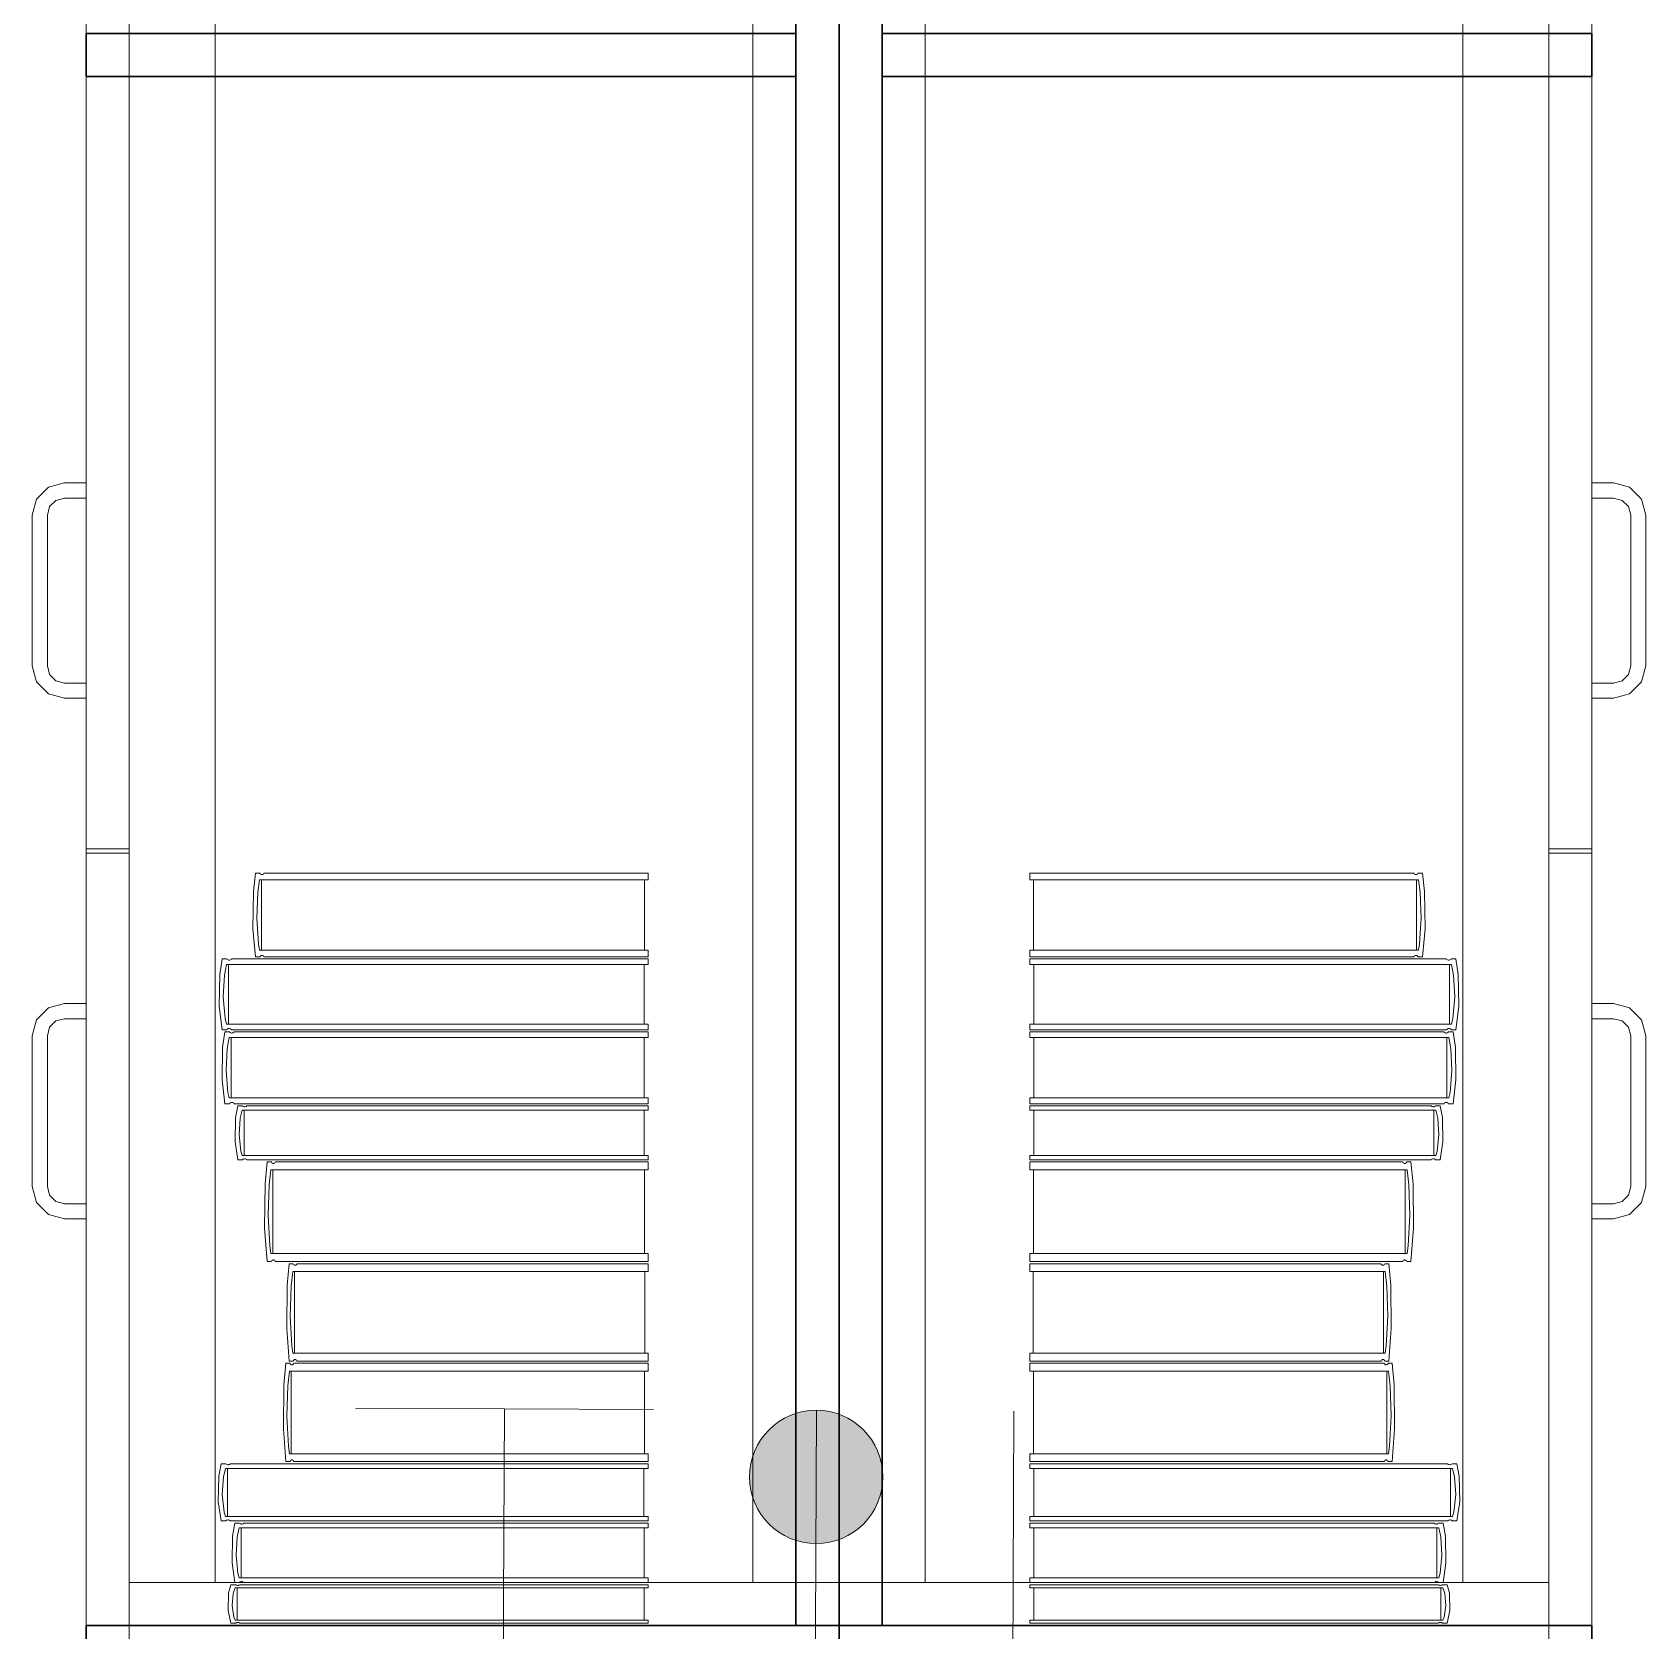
# Model space of a CAD drawing. Header units: inches. Extents: x -19 to 5698, y -728 to 92.
# Drawn here: x 288.695 to 289.445, y 14.325 to 15.068 of the extents above; entities that cross this region are included whole.
import ezdxf

# ---------------------------------------------------------------- set-up
doc = ezdxf.new("R2010")
doc.units = ezdxf.units.IN
doc.header["$MEASUREMENT"] = 0
doc.set_wipeout_variables(frame=1)
for name, pattern in [('HIDDEN', [0.375, 0.25, -0.125]), ('RAYITAS', [0.375, 0.25, -0.125]), ('Wipeout_Contour', [1, 0, -1])]:
    doc.linetypes.add(name, pattern=pattern)
for name, color, linetype, lineweight in [('00 conduct tomacorr', 120, 'HIDDEN', 30), ('T-TECHO-E', 150, 'Continuous', 20), ('TOMACORRIENTE', 22, 'RAYITAS', 9)]:
    doc.layers.add(name, color=color, linetype=linetype, lineweight=lineweight)
doc.layers.add('Interior - Mobiliario', color=7, linetype='Continuous')

# ---------------------------------------------------------------- blocks, each defined once
blk = doc.blocks.new('a')
at = {"layer": 'TOMACORRIENTE', "ltscale": 0.05}
h = blk.add_hatch(color=4, dxfattribs=at)
edge = h.paths.add_edge_path()
edge.add_arc((0, 0.0752), 0.02106, 0, 360)
at = {"layer": 'TOMACORRIENTE', "color": 4}
for p, q in [((-0.14553, 0.09625), (-0.0515, 0.09625)), ((-0.09851, 0.09625), (-0.09851, -0.09657)), ((0, 0.09625), (0, -0.09625)), ((0.06232, -0.09625), (0.06232, 0.09625))]:
    blk.add_line(p, q, dxfattribs=at)
blk.add_circle((0, 0.0752), 0.02106, dxfattribs=at)
blk = doc.blocks.new('CABLE 3FACE')
at = {"layer": 'T-TECHO-E', "rotation": 59.94170052614085}
blk.add_blockref('a', (0, 0), dxfattribs=at)

msp = doc.modelspace()

# ---------------------------------------------------------------- linework, layer by layer
at = {"layer": 'Interior - Mobiliario', "color": 175, "linetype": 'Continuous', "lineweight": 13}
for p, q in [((288.74002, 15.78729), (288.74002, 14.32729)), ((289.05002, 14.32729), (289.05002, 15.78729)), ((289.09002, 14.32729), (289.09002, 15.78729)), ((289.40002, 15.78729), (289.40002, 14.32729)), ((288.70252, 14.85628), (288.71002, 14.85829)), ((288.71002, 14.85829), (288.72002, 14.85829)), ((288.72002, 14.85829), (288.72002, 14.85129)), ((289.43002, 14.85829), (289.42002, 14.85829)), ((289.42002, 14.85829), (289.42002, 14.85129)), ((289.43752, 14.85628), (289.43002, 14.85829)), ((288.69502, 14.84329), (288.69703, 14.85079)), ((288.69703, 14.85079), (288.70252, 14.85628)), ((288.70602, 14.85022), (288.70309, 14.84729)), ((288.71002, 14.85129), (288.70602, 14.85022)), ((288.72002, 14.85129), (288.71002, 14.85129)), ((289.42002, 14.85129), (289.43002, 14.85129)), ((289.43002, 14.85129), (289.43402, 14.85022)), ((289.43402, 14.85022), (289.43695, 14.84729)), ((289.44301, 14.85079), (289.43752, 14.85628)), ((289.44502, 14.84329), (289.44301, 14.85079)), ((288.69502, 14.77329), (288.69502, 14.84329)), ((288.70309, 14.84729), (288.70202, 14.84329)), ((288.70202, 14.84329), (288.70202, 14.77329)), ((289.43695, 14.84729), (289.43802, 14.84329)), ((289.43802, 14.84329), (289.43802, 14.77329)), ((289.44502, 14.77329), (289.44502, 14.84329)), ((288.69703, 14.76579), (288.69502, 14.77329)), ((288.70202, 14.77329), (288.70309, 14.76929)), ((288.70309, 14.76929), (288.70602, 14.76637)), ((289.43695, 14.76929), (289.43402, 14.76637)), ((289.43802, 14.77329), (289.43695, 14.76929)), ((289.44301, 14.76579), (289.44502, 14.77329)), ((288.70252, 14.7603), (288.69703, 14.76579)), ((288.71002, 14.75829), (288.70252, 14.7603)), ((288.70602, 14.76637), (288.71002, 14.76529)), ((288.71002, 14.76529), (288.72002, 14.76529)), ((288.72002, 14.76529), (288.72002, 14.75829)), ((289.43002, 14.76529), (289.42002, 14.76529)), ((289.42002, 14.76529), (289.42002, 14.75829)), ((289.43402, 14.76637), (289.43002, 14.76529)), ((289.43002, 14.75829), (289.43752, 14.7603)), ((289.43752, 14.7603), (289.44301, 14.76579)), ((288.72002, 14.75829), (288.71002, 14.75829)), ((289.42002, 14.75829), (289.43002, 14.75829)), ((288.72002, 14.68829), (288.74002, 14.68829)), ((288.72002, 14.68629), (288.74002, 14.68629)), ((289.42002, 14.68829), (289.40002, 14.68829)), ((289.42002, 14.68629), (289.40002, 14.68629)), ((288.79883, 14.67692), (288.79783, 14.66839)), ((288.80081, 14.67692), (288.79883, 14.67692)), ((288.79982, 14.66799), (288.80065, 14.67381)), ((288.80065, 14.67381), (288.98136, 14.67381)), ((288.80091, 14.67677), (288.80081, 14.67692)), ((288.80115, 14.67653), (288.80091, 14.67677)), ((288.8014, 14.67637), (288.80115, 14.67653)), ((288.80166, 14.67628), (288.8014, 14.67637)), ((288.80157, 14.67381), (288.80157, 14.64116)), ((288.80193, 14.67627), (288.80166, 14.67628)), ((288.8022, 14.67634), (288.80193, 14.67627)), ((288.80245, 14.67649), (288.8022, 14.67634)), ((288.80269, 14.67671), (288.80245, 14.67649)), ((288.80283, 14.67692), (288.80269, 14.67671)), ((288.98136, 14.67692), (288.80283, 14.67692)), ((288.97953, 14.64116), (288.97953, 14.67381)), ((288.98136, 14.67381), (288.98136, 14.67692)), ((289.15867, 14.67381), (289.15867, 14.67692)), ((289.15867, 14.67692), (289.3372, 14.67692)), ((289.33938, 14.67381), (289.15867, 14.67381)), ((289.1605, 14.64116), (289.1605, 14.67381)), ((289.3372, 14.67692), (289.33735, 14.67671)), ((289.33735, 14.67671), (289.33758, 14.67649)), ((289.33758, 14.67649), (289.33784, 14.67634)), ((289.33784, 14.67634), (289.3381, 14.67627)), ((289.3381, 14.67627), (289.33837, 14.67628)), ((289.33837, 14.67628), (289.33864, 14.67637)), ((289.33847, 14.67381), (289.33847, 14.64116)), ((289.33864, 14.67637), (289.33889, 14.67653)), ((289.33889, 14.67653), (289.33912, 14.67677)), ((289.33912, 14.67677), (289.33922, 14.67692)), ((289.33922, 14.67692), (289.3412, 14.67692)), ((289.34022, 14.66799), (289.33938, 14.67381)), ((289.3412, 14.67692), (289.3422, 14.66839)), ((288.79783, 14.66839), (288.7976, 14.65101)), ((288.79935, 14.65602), (288.79982, 14.66799)), ((289.34068, 14.65602), (289.34022, 14.66799)), ((289.3422, 14.66839), (289.34243, 14.65101)), ((288.80011, 14.6441), (288.79935, 14.65602)), ((289.33992, 14.6441), (289.34068, 14.65602)), ((288.7976, 14.65101), (288.79883, 14.63805)), ((289.34243, 14.65101), (289.3412, 14.63805)), ((288.80065, 14.64116), (288.80011, 14.6441)), ((288.98136, 14.64116), (288.80065, 14.64116)), ((288.98136, 14.63805), (288.98136, 14.64116)), ((289.15867, 14.63805), (289.15867, 14.64116)), ((289.15867, 14.64116), (289.33938, 14.64116)), ((289.33938, 14.64116), (289.33992, 14.6441)), ((288.78325, 14.63705), (288.78217, 14.62984)), ((288.7854, 14.63705), (288.78325, 14.63705)), ((288.78432, 14.62949), (288.78523, 14.63442)), ((288.78523, 14.63442), (288.98136, 14.63442)), ((288.78551, 14.63692), (288.7854, 14.63705)), ((288.78576, 14.63672), (288.78551, 14.63692)), ((288.78604, 14.63658), (288.78576, 14.63672)), ((288.78632, 14.63651), (288.78604, 14.63658)), ((288.78622, 14.63442), (288.78622, 14.60681)), ((288.78661, 14.6365), (288.78632, 14.63651)), ((288.7869, 14.63656), (288.78661, 14.6365)), ((288.78718, 14.63668), (288.7869, 14.63656)), ((288.78743, 14.63687), (288.78718, 14.63668)), ((288.7876, 14.63705), (288.78743, 14.63687)), ((288.98136, 14.63705), (288.7876, 14.63705)), ((288.79883, 14.63805), (288.80081, 14.63805)), ((288.80081, 14.63805), (288.80096, 14.63826)), ((288.80096, 14.63826), (288.8012, 14.63848)), ((288.8012, 14.63848), (288.80145, 14.63863)), ((288.80145, 14.63863), (288.80172, 14.6387)), ((288.80172, 14.6387), (288.80199, 14.63869)), ((288.80199, 14.63869), (288.80225, 14.6386)), ((288.80225, 14.6386), (288.8025, 14.63843)), ((288.8025, 14.63843), (288.80273, 14.6382)), ((288.80273, 14.6382), (288.80283, 14.63805)), ((288.80283, 14.63805), (288.98136, 14.63805)), ((288.97938, 14.60681), (288.97938, 14.63442)), ((288.98136, 14.63442), (288.98136, 14.63705)), ((289.3372, 14.63805), (289.15867, 14.63805)), ((289.15867, 14.63442), (289.15867, 14.63705)), ((289.15867, 14.63705), (289.35244, 14.63705)), ((289.3548, 14.63442), (289.15867, 14.63442)), ((289.16066, 14.60681), (289.16066, 14.63442)), ((289.3373, 14.6382), (289.3372, 14.63805)), ((289.33753, 14.63843), (289.3373, 14.6382)), ((289.33778, 14.6386), (289.33753, 14.63843)), ((289.33805, 14.63869), (289.33778, 14.6386)), ((289.33831, 14.6387), (289.33805, 14.63869)), ((289.33858, 14.63863), (289.33831, 14.6387)), ((289.33883, 14.63848), (289.33858, 14.63863)), ((289.33907, 14.63826), (289.33883, 14.63848)), ((289.33922, 14.63805), (289.33907, 14.63826)), ((289.3412, 14.63805), (289.33922, 14.63805)), ((289.35244, 14.63705), (289.3526, 14.63687)), ((289.3526, 14.63687), (289.35286, 14.63668)), ((289.35286, 14.63668), (289.35313, 14.63656)), ((289.35313, 14.63656), (289.35342, 14.6365)), ((289.35342, 14.6365), (289.35371, 14.63651)), ((289.35371, 14.63651), (289.354, 14.63658)), ((289.35381, 14.63442), (289.35381, 14.60681)), ((289.354, 14.63658), (289.35427, 14.63672)), ((289.35427, 14.63672), (289.35452, 14.63692)), ((289.35452, 14.63692), (289.35463, 14.63705)), ((289.35463, 14.63705), (289.35679, 14.63705)), ((289.35571, 14.62949), (289.3548, 14.63442)), ((289.35679, 14.63705), (289.35787, 14.62984)), ((288.78217, 14.62984), (288.78192, 14.61514)), ((288.78382, 14.61938), (288.78432, 14.62949)), ((289.35622, 14.61938), (289.35571, 14.62949)), ((289.35787, 14.62984), (289.35812, 14.61514)), ((288.78464, 14.6093), (288.78382, 14.61938)), ((289.35539, 14.6093), (289.35622, 14.61938)), ((288.70252, 14.61428), (288.69703, 14.60879)), ((288.71002, 14.61629), (288.70252, 14.61428)), ((288.72002, 14.61629), (288.71002, 14.61629)), ((288.72002, 14.60929), (288.72002, 14.61629)), ((288.78192, 14.61514), (288.78325, 14.60418)), ((289.35812, 14.61514), (289.35679, 14.60418)), ((289.42002, 14.61629), (289.43002, 14.61629)), ((289.42002, 14.60929), (289.42002, 14.61629)), ((289.43002, 14.61629), (289.43752, 14.61428)), ((289.43752, 14.61428), (289.44301, 14.60879)), ((288.69703, 14.60879), (288.69502, 14.60129)), ((288.70202, 14.60129), (288.70309, 14.60529)), ((288.70309, 14.60529), (288.70602, 14.60822)), ((288.70602, 14.60822), (288.71002, 14.60929)), ((288.71002, 14.60929), (288.72002, 14.60929)), ((288.78325, 14.60418), (288.7854, 14.60418)), ((288.78456, 14.60318), (288.78348, 14.59585)), ((288.7867, 14.60318), (288.78456, 14.60318)), ((288.78523, 14.60681), (288.78464, 14.6093)), ((288.98136, 14.60681), (288.78523, 14.60681)), ((288.7854, 14.60418), (288.78557, 14.60435)), ((288.78557, 14.60435), (288.78582, 14.60454)), ((288.78582, 14.60454), (288.7861, 14.60467)), ((288.7861, 14.60467), (288.78639, 14.60473)), ((288.78639, 14.60473), (288.78668, 14.60472)), ((288.78668, 14.60472), (288.78696, 14.60464)), ((288.78681, 14.60305), (288.7867, 14.60318)), ((288.78706, 14.60284), (288.78681, 14.60305)), ((288.78696, 14.60464), (288.78724, 14.6045)), ((288.78733, 14.6027), (288.78706, 14.60284)), ((288.78724, 14.6045), (288.78749, 14.60431)), ((288.78761, 14.60263), (288.78733, 14.6027)), ((288.78749, 14.60431), (288.7876, 14.60418)), ((288.7876, 14.60418), (288.98136, 14.60418)), ((288.7879, 14.60262), (288.78761, 14.60263)), ((288.78819, 14.60268), (288.7879, 14.60262)), ((288.78846, 14.60281), (288.78819, 14.60268)), ((288.78872, 14.603), (288.78846, 14.60281)), ((288.78888, 14.60318), (288.78872, 14.603)), ((288.98136, 14.60318), (288.78888, 14.60318)), ((288.98136, 14.60418), (288.98136, 14.60681)), ((288.98136, 14.60051), (288.98136, 14.60318)), ((289.15867, 14.60418), (289.15867, 14.60681)), ((289.15867, 14.60681), (289.3548, 14.60681)), ((289.35244, 14.60418), (289.15867, 14.60418)), ((289.15867, 14.60051), (289.15867, 14.60318)), ((289.15867, 14.60318), (289.35116, 14.60318)), ((289.35116, 14.60318), (289.35132, 14.603)), ((289.35132, 14.603), (289.35157, 14.60281)), ((289.35157, 14.60281), (289.35185, 14.60268)), ((289.35185, 14.60268), (289.35213, 14.60262)), ((289.35213, 14.60262), (289.35242, 14.60263)), ((289.35242, 14.60263), (289.35271, 14.6027)), ((289.35255, 14.60431), (289.35244, 14.60418)), ((289.3528, 14.6045), (289.35255, 14.60431)), ((289.35271, 14.6027), (289.35298, 14.60284)), ((289.35307, 14.60464), (289.3528, 14.6045)), ((289.35298, 14.60284), (289.35323, 14.60305)), ((289.35336, 14.60472), (289.35307, 14.60464)), ((289.35323, 14.60305), (289.35334, 14.60318)), ((289.35334, 14.60318), (289.35548, 14.60318)), ((289.35365, 14.60473), (289.35336, 14.60472)), ((289.35394, 14.60467), (289.35365, 14.60473)), ((289.35421, 14.60454), (289.35394, 14.60467)), ((289.35447, 14.60435), (289.35421, 14.60454)), ((289.35463, 14.60418), (289.35447, 14.60435)), ((289.35679, 14.60418), (289.35463, 14.60418)), ((289.3548, 14.60681), (289.35539, 14.6093)), ((289.35548, 14.60318), (289.35655, 14.59585)), ((289.43002, 14.60929), (289.42002, 14.60929)), ((289.43402, 14.60822), (289.43002, 14.60929)), ((289.43695, 14.60529), (289.43402, 14.60822)), ((289.43802, 14.60129), (289.43695, 14.60529)), ((289.44301, 14.60879), (289.44502, 14.60129)), ((288.69502, 14.60129), (288.69502, 14.53129)), ((288.70202, 14.53129), (288.70202, 14.60129)), ((288.78348, 14.59585), (288.78324, 14.58092)), ((288.78512, 14.58523), (288.78562, 14.5955)), ((288.78562, 14.5955), (288.78653, 14.60051)), ((288.78653, 14.60051), (288.98136, 14.60051)), ((288.78751, 14.60051), (288.78751, 14.57245)), ((288.97939, 14.57245), (288.97939, 14.60051)), ((289.35351, 14.60051), (289.15867, 14.60051)), ((289.16064, 14.57245), (289.16064, 14.60051)), ((289.35252, 14.60051), (289.35252, 14.57245)), ((289.35441, 14.5955), (289.35351, 14.60051)), ((289.35491, 14.58523), (289.35441, 14.5955)), ((289.35655, 14.59585), (289.3568, 14.58092)), ((289.43802, 14.53129), (289.43802, 14.60129)), ((289.44502, 14.60129), (289.44502, 14.53129)), ((288.78324, 14.58092), (288.78456, 14.56978)), ((288.78594, 14.57499), (288.78512, 14.58523)), ((289.35409, 14.57499), (289.35491, 14.58523)), ((289.3568, 14.58092), (289.35548, 14.56978)), ((288.78653, 14.57245), (288.78594, 14.57499)), ((289.35351, 14.57245), (289.35409, 14.57499)), ((288.78456, 14.56978), (288.7867, 14.56978)), ((288.98136, 14.57245), (288.78653, 14.57245)), ((288.7867, 14.56978), (288.78686, 14.56996)), ((288.78686, 14.56996), (288.78711, 14.57015)), ((288.78711, 14.57015), (288.78739, 14.57028)), ((288.78739, 14.57028), (288.78767, 14.57034)), ((288.78767, 14.57034), (288.78797, 14.57033)), ((288.78797, 14.57033), (288.78825, 14.57026)), ((288.78825, 14.57026), (288.78852, 14.57011)), ((288.78852, 14.57011), (288.78877, 14.56991)), ((288.78877, 14.56991), (288.78888, 14.56978)), ((288.78888, 14.56978), (288.98136, 14.56978)), ((288.7906, 14.56878), (288.78956, 14.56329)), ((288.79268, 14.56878), (288.7906, 14.56878)), ((288.79163, 14.56302), (288.79251, 14.56678)), ((288.79251, 14.56678), (288.98136, 14.56678)), ((288.79278, 14.56868), (288.79268, 14.56878)), ((288.79302, 14.56853), (288.79278, 14.56868)), ((288.79328, 14.56843), (288.79302, 14.56853)), ((288.79356, 14.56837), (288.79328, 14.56843)), ((288.79346, 14.56678), (288.79346, 14.54573)), ((288.79384, 14.56836), (288.79356, 14.56837)), ((288.79412, 14.56841), (288.79384, 14.56836)), ((288.79439, 14.5685), (288.79412, 14.56841)), ((288.79463, 14.56865), (288.79439, 14.5685)), ((288.79479, 14.56878), (288.79463, 14.56865)), ((288.98136, 14.56878), (288.79479, 14.56878)), ((288.97945, 14.54573), (288.97945, 14.56678)), ((288.98136, 14.56978), (288.98136, 14.57245)), ((288.98136, 14.56678), (288.98136, 14.56878)), ((289.15867, 14.56978), (289.15867, 14.57245)), ((289.15867, 14.57245), (289.35351, 14.57245)), ((289.35116, 14.56978), (289.15867, 14.56978)), ((289.15867, 14.56678), (289.15867, 14.56878)), ((289.15867, 14.56878), (289.34525, 14.56878)), ((289.34752, 14.56678), (289.15867, 14.56678)), ((289.16058, 14.54573), (289.16058, 14.56678)), ((289.34525, 14.56878), (289.3454, 14.56865)), ((289.3454, 14.56865), (289.34565, 14.5685)), ((289.34565, 14.5685), (289.34591, 14.56841)), ((289.34591, 14.56841), (289.34619, 14.56836)), ((289.34619, 14.56836), (289.34647, 14.56837)), ((289.34647, 14.56837), (289.34675, 14.56843)), ((289.34657, 14.56678), (289.34657, 14.54573)), ((289.34675, 14.56843), (289.34701, 14.56853)), ((289.34701, 14.56853), (289.34725, 14.56868)), ((289.34725, 14.56868), (289.34736, 14.56878)), ((289.34736, 14.56878), (289.34943, 14.56878)), ((289.3484, 14.56302), (289.34752, 14.56678)), ((289.34943, 14.56878), (289.35048, 14.56329)), ((289.35127, 14.56991), (289.35116, 14.56978)), ((289.35151, 14.57011), (289.35127, 14.56991)), ((289.35178, 14.57026), (289.35151, 14.57011)), ((289.35207, 14.57033), (289.35178, 14.57026)), ((289.35236, 14.57034), (289.35207, 14.57033)), ((289.35265, 14.57028), (289.35236, 14.57034)), ((289.35292, 14.57015), (289.35265, 14.57028)), ((289.35317, 14.56996), (289.35292, 14.57015)), ((289.35334, 14.56978), (289.35317, 14.56996)), ((289.35548, 14.56978), (289.35334, 14.56978)), ((288.78956, 14.56329), (288.78932, 14.55208)), ((288.79115, 14.55531), (288.79163, 14.56302)), ((289.34889, 14.55531), (289.3484, 14.56302)), ((289.35048, 14.56329), (289.35071, 14.55208)), ((288.78932, 14.55208), (288.7906, 14.54372)), ((288.79194, 14.54763), (288.79115, 14.55531)), ((289.34809, 14.54763), (289.34889, 14.55531)), ((289.35071, 14.55208), (289.34943, 14.54372)), ((288.7906, 14.54372), (288.79268, 14.54372)), ((288.79251, 14.54573), (288.79194, 14.54763)), ((288.98136, 14.54573), (288.79251, 14.54573)), ((288.79268, 14.54372), (288.79283, 14.54386)), ((288.79283, 14.54386), (288.79308, 14.544)), ((288.79308, 14.544), (288.79334, 14.5441)), ((288.79334, 14.5441), (288.79362, 14.54414)), ((288.79362, 14.54414), (288.7939, 14.54414)), ((288.7939, 14.54414), (288.79418, 14.54408)), ((288.79418, 14.54408), (288.79444, 14.54397)), ((288.79444, 14.54397), (288.79468, 14.54382)), ((288.79468, 14.54382), (288.79479, 14.54372)), ((288.79479, 14.54372), (288.98136, 14.54372)), ((288.80417, 14.54272), (288.8032, 14.53257)), ((288.80609, 14.54272), (288.80417, 14.54272)), ((288.80619, 14.54254), (288.80609, 14.54272)), ((288.80641, 14.54226), (288.80619, 14.54254)), ((288.80805, 14.54272), (288.80791, 14.54247)), ((288.98136, 14.54272), (288.80805, 14.54272)), ((288.98136, 14.54372), (288.98136, 14.54573)), ((288.98136, 14.53902), (288.98136, 14.54272)), ((289.15867, 14.54372), (289.15867, 14.54573)), ((289.15867, 14.54573), (289.34752, 14.54573)), ((289.34525, 14.54372), (289.15867, 14.54372)), ((289.15867, 14.53902), (289.15867, 14.54272)), ((289.15867, 14.54272), (289.33198, 14.54272)), ((289.33198, 14.54272), (289.33212, 14.54247)), ((289.33362, 14.54226), (289.33384, 14.54254)), ((289.33384, 14.54254), (289.33394, 14.54272)), ((289.33394, 14.54272), (289.33587, 14.54272)), ((289.33587, 14.54272), (289.33684, 14.53257)), ((289.34535, 14.54382), (289.34525, 14.54372)), ((289.34559, 14.54397), (289.34535, 14.54382)), ((289.34585, 14.54408), (289.34559, 14.54397)), ((289.34613, 14.54414), (289.34585, 14.54408)), ((289.34641, 14.54414), (289.34613, 14.54414)), ((289.34669, 14.5441), (289.34641, 14.54414)), ((289.34696, 14.544), (289.34669, 14.5441)), ((289.3472, 14.54386), (289.34696, 14.544)), ((289.34736, 14.54372), (289.3472, 14.54386)), ((289.34943, 14.54372), (289.34736, 14.54372)), ((289.34752, 14.54573), (289.34809, 14.54763)), ((288.80512, 14.53208), (288.80594, 14.53902)), ((288.80594, 14.53902), (288.98136, 14.53902)), ((288.80666, 14.54207), (288.80641, 14.54226)), ((288.80691, 14.54196), (288.80666, 14.54207)), ((288.80682, 14.53902), (288.80682, 14.50012)), ((288.80718, 14.54195), (288.80691, 14.54196)), ((288.80743, 14.54203), (288.80718, 14.54195)), ((288.80768, 14.54221), (288.80743, 14.54203)), ((288.80791, 14.54247), (288.80768, 14.54221)), ((288.97959, 14.50012), (288.97959, 14.53902)), ((289.3341, 14.53902), (289.15867, 14.53902)), ((289.16045, 14.50012), (289.16045, 14.53902)), ((289.33212, 14.54247), (289.33235, 14.54221)), ((289.33235, 14.54221), (289.3326, 14.54203)), ((289.3326, 14.54203), (289.33286, 14.54195)), ((289.33286, 14.54195), (289.33312, 14.54196)), ((289.33312, 14.54196), (289.33338, 14.54207)), ((289.33321, 14.53902), (289.33321, 14.50012)), ((289.33338, 14.54207), (289.33362, 14.54226)), ((289.33491, 14.53208), (289.3341, 14.53902)), ((288.69502, 14.53129), (288.69703, 14.52379)), ((288.70309, 14.52729), (288.70202, 14.53129)), ((288.8032, 14.53257), (288.80298, 14.51186)), ((288.80467, 14.51783), (288.80512, 14.53208)), ((289.33536, 14.51783), (289.33491, 14.53208)), ((289.33684, 14.53257), (289.33706, 14.51186)), ((289.43695, 14.52729), (289.43802, 14.53129)), ((289.44502, 14.53129), (289.44301, 14.52379)), ((288.69703, 14.52379), (288.70252, 14.5183)), ((288.70602, 14.52437), (288.70309, 14.52729)), ((288.71002, 14.52329), (288.70602, 14.52437)), ((288.72002, 14.52329), (288.71002, 14.52329)), ((288.72002, 14.51629), (288.72002, 14.52329)), ((289.42002, 14.52329), (289.43002, 14.52329)), ((289.42002, 14.51629), (289.42002, 14.52329)), ((289.43002, 14.52329), (289.43402, 14.52437)), ((289.43402, 14.52437), (289.43695, 14.52729)), ((289.44301, 14.52379), (289.43752, 14.5183)), ((288.70252, 14.5183), (288.71002, 14.51629)), ((288.71002, 14.51629), (288.72002, 14.51629)), ((288.80541, 14.50363), (288.80467, 14.51783)), ((289.33462, 14.50363), (289.33536, 14.51783)), ((289.43002, 14.51629), (289.42002, 14.51629)), ((289.43752, 14.5183), (289.43002, 14.51629)), ((288.80298, 14.51186), (288.80417, 14.49641)), ((289.33706, 14.51186), (289.33587, 14.49641)), ((288.80594, 14.50012), (288.80541, 14.50363)), ((288.98136, 14.50012), (288.80594, 14.50012)), ((288.98136, 14.49641), (288.98136, 14.50012)), ((289.15867, 14.49641), (289.15867, 14.50012)), ((289.15867, 14.50012), (289.3341, 14.50012)), ((289.3341, 14.50012), (289.33462, 14.50363)), ((288.80417, 14.49641), (288.80609, 14.49641)), ((288.80609, 14.49641), (288.80624, 14.49666)), ((288.80624, 14.49666), (288.80647, 14.49693)), ((288.80647, 14.49693), (288.80671, 14.4971)), ((288.80671, 14.4971), (288.80697, 14.49719)), ((288.80697, 14.49719), (288.80723, 14.49718)), ((288.80723, 14.49718), (288.80749, 14.49707)), ((288.80749, 14.49707), (288.80773, 14.49688)), ((288.80773, 14.49688), (288.80796, 14.49659)), ((288.80796, 14.49659), (288.80805, 14.49641)), ((288.80805, 14.49641), (288.98136, 14.49641)), ((288.81444, 14.49541), (288.81353, 14.48548)), ((288.81625, 14.49541), (288.81444, 14.49541)), ((288.81534, 14.48501), (288.81611, 14.49179)), ((288.81611, 14.49179), (288.98136, 14.49179)), ((288.81635, 14.49524), (288.81625, 14.49541)), ((288.81656, 14.49496), (288.81635, 14.49524)), ((288.81679, 14.49477), (288.81656, 14.49496)), ((288.81703, 14.49467), (288.81679, 14.49477)), ((288.81694, 14.49179), (288.81694, 14.45375)), ((288.81727, 14.49466), (288.81703, 14.49467)), ((288.81752, 14.49474), (288.81727, 14.49466)), ((288.81775, 14.49491), (288.81752, 14.49474)), ((288.81796, 14.49517), (288.81775, 14.49491)), ((288.8181, 14.49541), (288.81796, 14.49517)), ((288.98136, 14.49541), (288.8181, 14.49541)), ((288.97969, 14.45375), (288.97969, 14.49179)), ((288.98136, 14.49179), (288.98136, 14.49541)), ((289.33198, 14.49641), (289.15867, 14.49641)), ((289.15867, 14.49179), (289.15867, 14.49541)), ((289.15867, 14.49541), (289.32193, 14.49541)), ((289.32393, 14.49179), (289.15867, 14.49179)), ((289.16034, 14.45375), (289.16034, 14.49179)), ((289.32193, 14.49541), (289.32207, 14.49517)), ((289.32207, 14.49517), (289.32228, 14.49491)), ((289.32228, 14.49491), (289.32252, 14.49474)), ((289.32252, 14.49474), (289.32276, 14.49466)), ((289.32276, 14.49466), (289.32301, 14.49467)), ((289.32301, 14.49467), (289.32325, 14.49477)), ((289.32309, 14.49179), (289.32309, 14.45375)), ((289.32325, 14.49477), (289.32348, 14.49496)), ((289.32348, 14.49496), (289.32369, 14.49524)), ((289.32369, 14.49524), (289.32378, 14.49541)), ((289.32378, 14.49541), (289.3256, 14.49541)), ((289.32469, 14.48501), (289.32393, 14.49179)), ((289.3256, 14.49541), (289.32651, 14.48548)), ((289.33208, 14.49659), (289.33198, 14.49641)), ((289.3323, 14.49688), (289.33208, 14.49659)), ((289.33254, 14.49707), (289.3323, 14.49688)), ((289.3328, 14.49718), (289.33254, 14.49707)), ((289.33306, 14.49719), (289.3328, 14.49718)), ((289.33332, 14.4971), (289.33306, 14.49719)), ((289.33357, 14.49693), (289.33332, 14.4971)), ((289.3338, 14.49666), (289.33357, 14.49693)), ((289.33394, 14.49641), (289.3338, 14.49666)), ((289.33587, 14.49641), (289.33394, 14.49641)), ((288.81353, 14.48548), (288.81332, 14.46523)), ((288.81492, 14.47107), (288.81534, 14.48501)), ((289.32512, 14.47107), (289.32469, 14.48501)), ((289.32651, 14.48548), (289.32672, 14.46523)), ((288.81561, 14.45719), (288.81492, 14.47107)), ((289.32442, 14.45719), (289.32512, 14.47107)), ((288.81332, 14.46523), (288.81444, 14.45013)), ((289.32672, 14.46523), (289.3256, 14.45013)), ((288.81611, 14.45375), (288.81561, 14.45719)), ((288.98136, 14.45375), (288.81611, 14.45375)), ((288.98136, 14.45013), (288.98136, 14.45375)), ((289.15867, 14.45013), (289.15867, 14.45375)), ((289.15867, 14.45375), (289.32393, 14.45375)), ((289.32393, 14.45375), (289.32442, 14.45719)), ((288.81287, 14.44913), (288.81195, 14.4391)), ((288.8147, 14.44913), (288.81287, 14.44913)), ((288.81378, 14.43862), (288.81455, 14.44547)), ((288.81444, 14.45013), (288.81625, 14.45013)), ((288.81455, 14.44547), (288.98136, 14.44547)), ((288.81479, 14.44895), (288.8147, 14.44913)), ((288.81501, 14.44867), (288.81479, 14.44895)), ((288.81524, 14.44848), (288.81501, 14.44867)), ((288.81548, 14.44838), (288.81524, 14.44848)), ((288.8154, 14.44547), (288.8154, 14.40706)), ((288.81573, 14.44837), (288.81548, 14.44838)), ((288.81598, 14.44845), (288.81573, 14.44837)), ((288.81621, 14.44862), (288.81598, 14.44845)), ((288.81643, 14.44889), (288.81621, 14.44862)), ((288.81625, 14.45013), (288.81639, 14.45037)), ((288.81639, 14.45037), (288.81661, 14.45063)), ((288.81657, 14.44913), (288.81643, 14.44889)), ((288.98136, 14.44913), (288.81657, 14.44913)), ((288.81661, 14.45063), (288.81684, 14.4508)), ((288.81684, 14.4508), (288.81708, 14.45089)), ((288.81708, 14.45089), (288.81733, 14.45088)), ((288.81733, 14.45088), (288.81757, 14.45077)), ((288.81757, 14.45077), (288.8178, 14.45058)), ((288.8178, 14.45058), (288.81801, 14.45031)), ((288.81801, 14.45031), (288.8181, 14.45013)), ((288.8181, 14.45013), (288.98136, 14.45013)), ((288.97968, 14.40706), (288.97968, 14.44547)), ((288.98136, 14.44547), (288.98136, 14.44913)), ((289.32193, 14.45013), (289.15867, 14.45013)), ((289.15867, 14.44547), (289.15867, 14.44913)), ((289.15867, 14.44913), (289.32347, 14.44913)), ((289.32548, 14.44547), (289.15867, 14.44547)), ((289.16036, 14.40706), (289.16036, 14.44547)), ((289.32203, 14.45031), (289.32193, 14.45013)), ((289.32224, 14.45058), (289.32203, 14.45031)), ((289.32247, 14.45077), (289.32224, 14.45058)), ((289.32271, 14.45088), (289.32247, 14.45077)), ((289.32295, 14.45089), (289.32271, 14.45088)), ((289.3232, 14.4508), (289.32295, 14.45089)), ((289.32343, 14.45063), (289.3232, 14.4508)), ((289.32364, 14.45037), (289.32343, 14.45063)), ((289.32347, 14.44913), (289.32361, 14.44889)), ((289.32361, 14.44889), (289.32382, 14.44862)), ((289.32378, 14.45013), (289.32364, 14.45037)), ((289.3256, 14.45013), (289.32378, 14.45013)), ((289.32382, 14.44862), (289.32406, 14.44845)), ((289.32406, 14.44845), (289.3243, 14.44837)), ((289.3243, 14.44837), (289.32455, 14.44838)), ((289.32455, 14.44838), (289.32479, 14.44848)), ((289.32464, 14.44547), (289.32464, 14.40706)), ((289.32479, 14.44848), (289.32503, 14.44867)), ((289.32503, 14.44867), (289.32524, 14.44895)), ((289.32524, 14.44895), (289.32533, 14.44913)), ((289.32533, 14.44913), (289.32716, 14.44913)), ((289.32625, 14.43862), (289.32548, 14.44547)), ((289.32716, 14.44913), (289.32809, 14.4391)), ((288.81195, 14.4391), (288.81174, 14.41865)), ((288.81335, 14.42455), (288.81378, 14.43862)), ((289.32668, 14.42455), (289.32625, 14.43862)), ((289.32809, 14.4391), (289.3283, 14.41865)), ((288.81405, 14.41053), (288.81335, 14.42455)), ((289.32598, 14.41053), (289.32668, 14.42455)), ((288.81174, 14.41865), (288.81287, 14.4034)), ((289.3283, 14.41865), (289.32716, 14.4034)), ((288.81455, 14.40706), (288.81405, 14.41053)), ((289.32548, 14.40706), (289.32598, 14.41053)), ((288.78279, 14.4024), (288.7817, 14.39658)), ((288.78494, 14.4024), (288.78279, 14.4024)), ((288.78386, 14.3963), (288.78477, 14.40028)), ((288.78477, 14.40028), (288.98136, 14.40028)), ((288.78505, 14.4023), (288.78494, 14.4024)), ((288.7853, 14.40214), (288.78505, 14.4023)), ((288.78558, 14.40203), (288.7853, 14.40214)), ((288.78586, 14.40196), (288.78558, 14.40203)), ((288.78576, 14.40028), (288.78576, 14.37796)), ((288.78616, 14.40196), (288.78586, 14.40196)), ((288.78645, 14.40201), (288.78616, 14.40196)), ((288.78672, 14.40211), (288.78645, 14.40201)), ((288.78698, 14.40226), (288.78672, 14.40211)), ((288.78714, 14.4024), (288.78698, 14.40226)), ((288.98136, 14.4024), (288.78714, 14.4024)), ((288.81287, 14.4034), (288.8147, 14.4034)), ((288.98136, 14.40706), (288.81455, 14.40706)), ((288.8147, 14.4034), (288.81484, 14.40365)), ((288.81484, 14.40365), (288.81506, 14.40391)), ((288.81506, 14.40391), (288.81529, 14.40408)), ((288.81529, 14.40408), (288.81554, 14.40417)), ((288.81554, 14.40417), (288.81579, 14.40416)), ((288.81579, 14.40416), (288.81603, 14.40405)), ((288.81603, 14.40405), (288.81626, 14.40386)), ((288.81626, 14.40386), (288.81647, 14.40358)), ((288.81647, 14.40358), (288.81657, 14.4034)), ((288.81657, 14.4034), (288.98136, 14.4034)), ((288.97937, 14.37796), (288.97937, 14.40028)), ((288.98136, 14.4034), (288.98136, 14.40706)), ((288.98136, 14.40028), (288.98136, 14.4024)), ((289.15867, 14.4034), (289.15867, 14.40706)), ((289.15867, 14.40706), (289.32548, 14.40706)), ((289.32347, 14.4034), (289.15867, 14.4034)), ((289.15867, 14.40028), (289.15867, 14.4024)), ((289.15867, 14.4024), (289.35289, 14.4024)), ((289.35526, 14.40028), (289.15867, 14.40028)), ((289.16066, 14.37796), (289.16066, 14.40028)), ((289.32356, 14.40358), (289.32347, 14.4034)), ((289.32377, 14.40386), (289.32356, 14.40358)), ((289.324, 14.40405), (289.32377, 14.40386)), ((289.32425, 14.40416), (289.324, 14.40405)), ((289.3245, 14.40417), (289.32425, 14.40416)), ((289.32474, 14.40408), (289.3245, 14.40417)), ((289.32498, 14.40391), (289.32474, 14.40408)), ((289.32519, 14.40365), (289.32498, 14.40391)), ((289.32533, 14.4034), (289.32519, 14.40365)), ((289.32716, 14.4034), (289.32533, 14.4034)), ((289.35289, 14.4024), (289.35305, 14.40226)), ((289.35305, 14.40226), (289.35331, 14.40211)), ((289.35331, 14.40211), (289.35359, 14.40201)), ((289.35359, 14.40201), (289.35388, 14.40196)), ((289.35388, 14.40196), (289.35417, 14.40196)), ((289.35417, 14.40196), (289.35446, 14.40203)), ((289.35427, 14.40028), (289.35427, 14.37796)), ((289.35446, 14.40203), (289.35473, 14.40214)), ((289.35473, 14.40214), (289.35498, 14.4023)), ((289.35498, 14.4023), (289.35509, 14.4024)), ((289.35509, 14.4024), (289.35725, 14.4024)), ((289.35618, 14.3963), (289.35526, 14.40028)), ((289.35725, 14.4024), (289.35834, 14.39658)), ((288.7817, 14.39658), (288.78145, 14.38469)), ((288.78335, 14.38812), (288.78386, 14.3963)), ((289.35668, 14.38812), (289.35618, 14.3963)), ((289.35834, 14.39658), (289.35858, 14.38469)), ((288.78418, 14.37997), (288.78335, 14.38812)), ((289.35585, 14.37997), (289.35668, 14.38812)), ((288.78145, 14.38469), (288.78279, 14.37583)), ((288.78477, 14.37796), (288.78418, 14.37997)), ((288.98136, 14.37796), (288.78477, 14.37796)), ((288.98136, 14.37583), (288.98136, 14.37796)), ((289.15867, 14.37583), (289.15867, 14.37796)), ((289.15867, 14.37796), (289.35526, 14.37796)), ((289.35526, 14.37796), (289.35585, 14.37997)), ((289.35858, 14.38469), (289.35725, 14.37583)), ((288.78279, 14.37583), (288.78494, 14.37583)), ((288.78494, 14.37583), (288.78511, 14.37597)), ((288.78511, 14.37597), (288.78536, 14.37613)), ((288.78536, 14.37613), (288.78564, 14.37623)), ((288.78564, 14.37623), (288.78593, 14.37628)), ((288.78593, 14.37628), (288.78622, 14.37627)), ((288.78622, 14.37627), (288.78651, 14.37621)), ((288.78651, 14.37621), (288.78678, 14.3761)), ((288.78678, 14.3761), (288.78703, 14.37594)), ((288.78703, 14.37594), (288.78714, 14.37583)), ((288.78714, 14.37583), (288.98136, 14.37583)), ((288.7892, 14.37483), (288.78815, 14.36876)), ((288.79129, 14.37483), (288.7892, 14.37483)), ((288.79024, 14.36848), (288.79112, 14.37262)), ((288.79112, 14.37262), (288.98136, 14.37262)), ((288.7914, 14.37473), (288.79129, 14.37483)), ((288.79164, 14.37456), (288.7914, 14.37473)), ((288.79191, 14.37444), (288.79164, 14.37456)), ((288.79218, 14.37438), (288.79191, 14.37444)), ((288.79209, 14.37262), (288.79209, 14.34938)), ((288.79247, 14.37437), (288.79218, 14.37438)), ((288.79275, 14.37442), (288.79247, 14.37437)), ((288.79301, 14.37453), (288.79275, 14.37442)), ((288.79326, 14.37468), (288.79301, 14.37453)), ((288.79342, 14.37483), (288.79326, 14.37468)), ((288.98136, 14.37483), (288.79342, 14.37483)), ((288.97944, 14.34938), (288.97944, 14.37262)), ((288.98136, 14.37262), (288.98136, 14.37483)), ((289.35289, 14.37583), (289.15867, 14.37583)), ((289.15867, 14.37262), (289.15867, 14.37483)), ((289.15867, 14.37483), (289.34661, 14.37483)), ((289.34891, 14.37262), (289.15867, 14.37262)), ((289.1606, 14.34938), (289.1606, 14.37262)), ((289.34661, 14.37483), (289.34677, 14.37468)), ((289.34677, 14.37468), (289.34702, 14.37453)), ((289.34702, 14.37453), (289.34729, 14.37442)), ((289.34729, 14.37442), (289.34757, 14.37437)), ((289.34757, 14.37437), (289.34785, 14.37438)), ((289.34785, 14.37438), (289.34813, 14.37444)), ((289.34795, 14.37262), (289.34795, 14.34938)), ((289.34813, 14.37444), (289.34839, 14.37456)), ((289.34839, 14.37456), (289.34864, 14.37473)), ((289.34864, 14.37473), (289.34874, 14.37483)), ((289.34874, 14.37483), (289.35083, 14.37483)), ((289.34979, 14.36848), (289.34891, 14.37262)), ((289.35083, 14.37483), (289.35188, 14.36876)), ((289.353, 14.37594), (289.35289, 14.37583)), ((289.35325, 14.3761), (289.353, 14.37594)), ((289.35352, 14.37621), (289.35325, 14.3761)), ((289.35381, 14.37627), (289.35352, 14.37621)), ((289.3541, 14.37628), (289.35381, 14.37627)), ((289.35439, 14.37623), (289.3541, 14.37628)), ((289.35467, 14.37613), (289.35439, 14.37623)), ((289.35493, 14.37597), (289.35467, 14.37613)), ((289.35509, 14.37583), (289.35493, 14.37597)), ((289.35725, 14.37583), (289.35509, 14.37583)), ((288.78815, 14.36876), (288.78791, 14.35639)), ((288.78975, 14.35996), (288.79024, 14.36848)), ((289.35028, 14.35996), (289.34979, 14.36848)), ((289.35188, 14.36876), (289.35212, 14.35639)), ((288.78791, 14.35639), (288.7892, 14.34716)), ((288.79055, 14.35148), (288.78975, 14.35996)), ((289.34948, 14.35148), (289.35028, 14.35996)), ((289.35212, 14.35639), (289.35083, 14.34716)), ((288.79112, 14.34938), (288.79055, 14.35148)), ((288.98136, 14.34938), (288.79112, 14.34938)), ((288.7917, 14.34747), (288.79197, 14.34758)), ((288.79197, 14.34758), (288.79225, 14.34763)), ((288.79225, 14.34763), (288.79253, 14.34762)), ((288.79253, 14.34762), (288.79281, 14.34756)), ((288.79281, 14.34756), (288.79307, 14.34744)), ((288.98136, 14.34716), (288.98136, 14.34938)), ((289.15867, 14.34716), (289.15867, 14.34938)), ((289.15867, 14.34938), (289.34891, 14.34938)), ((289.34723, 14.34756), (289.34696, 14.34744)), ((289.34751, 14.34762), (289.34723, 14.34756)), ((289.34779, 14.34763), (289.34751, 14.34762)), ((289.34807, 14.34758), (289.34779, 14.34763)), ((289.34834, 14.34747), (289.34807, 14.34758)), ((289.34891, 14.34938), (289.34948, 14.35148)), ((288.74002, 14.34729), (288.78002, 14.34729)), ((288.78002, 14.34729), (289.03002, 14.34729)), ((288.7863, 14.34224), (288.78606, 14.33425)), ((288.78736, 14.34616), (288.7863, 14.34224)), ((288.78947, 14.34616), (288.78736, 14.34616)), ((288.78792, 14.33656), (288.78841, 14.34206)), ((288.78841, 14.34206), (288.7893, 14.34473)), ((288.7892, 14.34716), (288.79129, 14.34716)), ((288.7893, 14.34473), (288.98136, 14.34473)), ((288.78958, 14.34609), (288.78947, 14.34616)), ((288.78982, 14.34599), (288.78958, 14.34609)), ((288.79009, 14.34591), (288.78982, 14.34599)), ((288.79037, 14.34587), (288.79009, 14.34591)), ((288.79066, 14.34586), (288.79037, 14.34587)), ((288.79094, 14.3459), (288.79066, 14.34586)), ((288.79121, 14.34597), (288.79094, 14.3459)), ((288.79146, 14.34607), (288.79121, 14.34597)), ((288.79129, 14.34716), (288.79145, 14.34731)), ((288.79145, 14.34731), (288.7917, 14.34747)), ((288.79162, 14.34616), (288.79146, 14.34607)), ((288.98136, 14.34616), (288.79162, 14.34616)), ((288.79307, 14.34744), (288.79331, 14.34727)), ((288.79331, 14.34727), (288.79342, 14.34716)), ((288.79342, 14.34716), (288.98136, 14.34716)), ((288.98136, 14.34473), (288.98136, 14.34616)), ((289.36002, 14.34729), (289.11002, 14.34729)), ((289.34661, 14.34716), (289.15867, 14.34716)), ((289.15867, 14.34473), (289.15867, 14.34616)), ((289.15867, 14.34616), (289.34842, 14.34616)), ((289.35073, 14.34473), (289.15867, 14.34473)), ((289.34672, 14.34727), (289.34661, 14.34716)), ((289.34696, 14.34744), (289.34672, 14.34727)), ((289.34858, 14.34731), (289.34834, 14.34747)), ((289.34842, 14.34616), (289.34857, 14.34607)), ((289.34857, 14.34607), (289.34883, 14.34597)), ((289.34874, 14.34716), (289.34858, 14.34731)), ((289.35083, 14.34716), (289.34874, 14.34716)), ((289.34883, 14.34597), (289.3491, 14.3459)), ((289.3491, 14.3459), (289.34938, 14.34586)), ((289.34938, 14.34586), (289.34966, 14.34587)), ((289.34966, 14.34587), (289.34994, 14.34591)), ((289.34994, 14.34591), (289.35021, 14.34599)), ((289.35021, 14.34599), (289.35046, 14.34609)), ((289.35046, 14.34609), (289.35056, 14.34616)), ((289.35056, 14.34616), (289.35267, 14.34616)), ((289.35162, 14.34206), (289.35073, 14.34473)), ((289.35212, 14.33656), (289.35162, 14.34206)), ((289.35267, 14.34616), (289.35373, 14.34224)), ((289.35373, 14.34224), (289.35398, 14.33425)), ((289.40002, 14.34729), (289.36002, 14.34729)), ((288.78873, 14.33108), (288.78792, 14.33656)), ((289.35131, 14.33108), (289.35212, 14.33656)), ((288.74002, 14.32729), (289.05002, 14.32729)), ((289.40002, 14.32729), (289.09002, 14.32729))]:
    msp.add_line(p, q, dxfattribs=at)

# ---------------------------------------------------------------- next in the draw order: wipeouts: each hides what was drawn before it
at = {"color": 254, "linetype": 'Wipeout_Contour', "lineweight": 0, "ltscale": 9694.435416}
msp.add_wipeout([(288.72002, 15.06729), (288.72002, 15.04729), (289.05002, 15.04729), (289.05002, 15.06729)], dxfattribs=at).dxf.layer = 'Interior - Mobiliario'
at = {"color": 254, "linetype": 'Wipeout_Contour', "lineweight": 0, "ltscale": 9695.915388}
msp.add_wipeout([(289.42002, 15.06729), (289.09002, 15.06729), (289.09002, 15.04729), (289.42002, 15.04729)], dxfattribs=at).dxf.layer = 'Interior - Mobiliario'

# ---------------------------------------------------------------- next in the draw order: linework, layer by layer
at = {"layer": 'Interior - Mobiliario', "color": 175, "linetype": 'Continuous', "lineweight": 13}
for p, q in [((288.74002, 15.76729), (288.74002, 14.34729)), ((288.78002, 14.34729), (288.78002, 15.76729)), ((289.03002, 15.76729), (289.03002, 14.34729)), ((289.11002, 15.76729), (289.11002, 14.34729)), ((289.36002, 14.34729), (289.36002, 15.76729)), ((289.40002, 15.76729), (289.40002, 14.34729)), ((288.72002, 15.06729), (288.72002, 15.42629)), ((288.74002, 15.06729), (288.74002, 15.42629)), ((289.40002, 15.06729), (289.40002, 15.42629)), ((289.42002, 15.06729), (289.42002, 15.42629)), ((289.05002, 15.06729), (288.72002, 15.06729)), ((288.72002, 15.06729), (288.72002, 15.04729)), ((288.72002, 15.06729), (288.72002, 15.04729)), ((288.72002, 15.06729), (288.74002, 15.06729)), ((289.05002, 15.04729), (289.05002, 15.06729)), ((289.09002, 15.06729), (289.42002, 15.06729)), ((289.09002, 15.04729), (289.09002, 15.06729)), ((289.42002, 15.06729), (289.40002, 15.06729)), ((289.42002, 15.06729), (289.42002, 15.04729)), ((289.42002, 15.06729), (289.42002, 15.04729)), ((288.72002, 15.04729), (289.05002, 15.04729)), ((288.72002, 15.04729), (288.72002, 14.68829)), ((288.72002, 15.04729), (288.74002, 15.04729)), ((288.74002, 15.04729), (288.74002, 14.68829)), ((289.42002, 15.04729), (289.09002, 15.04729)), ((289.40002, 15.04729), (289.40002, 14.68829)), ((289.42002, 15.04729), (289.40002, 15.04729)), ((289.42002, 15.04729), (289.42002, 14.68829))]:
    msp.add_line(p, q, dxfattribs=at)
at = {"layer": 'Interior - Mobiliario', "color": 175, "linetype": 'Continuous', "lineweight": 30}
for p, q in [((288.72002, 15.06729), (289.05002, 15.06729)), ((288.72002, 15.04729), (288.72002, 15.06729)), ((289.05002, 15.04729), (289.05002, 15.06729)), ((289.09002, 15.04729), (289.09002, 15.06729)), ((289.42002, 15.06729), (289.09002, 15.06729)), ((289.42002, 15.04729), (289.42002, 15.06729)), ((288.72002, 15.04729), (289.05002, 15.04729)), ((289.42002, 15.04729), (289.09002, 15.04729))]:
    msp.add_line(p, q, dxfattribs=at)

# ---------------------------------------------------------------- next in the draw order: wipeouts: each hides what was drawn before it
at = {"color": 254, "linetype": 'Wipeout_Contour', "lineweight": 0, "ltscale": 9695.135839}
msp.add_wipeout([(289.05002, 15.78729), (289.05002, 14.32729), (289.07002, 14.32729), (289.07002, 15.78729)], dxfattribs=at).dxf.layer = 'Interior - Mobiliario'

# ---------------------------------------------------------------- next in the draw order: linework, layer by layer
at = {"layer": 'Interior - Mobiliario', "color": 175, "linetype": 'Continuous', "lineweight": 30}
for p, q in [((289.05002, 14.32729), (289.05002, 15.78729)), ((289.07002, 14.32729), (289.07002, 15.78729)), ((289.05002, 14.32729), (289.07002, 14.32729))]:
    msp.add_line(p, q, dxfattribs=at)
at = {"layer": 'Interior - Mobiliario', "color": 175, "linetype": 'Continuous', "lineweight": 13}
for p, q in [((289.05002, 15.78729), (289.05002, 14.32729)), ((289.07002, 14.32729), (289.07002, 15.78729)), ((289.07002, 14.34729), (289.07002, 15.76729)), ((289.05002, 15.06729), (288.72002, 15.06729)), ((289.05002, 15.04729), (289.05002, 15.06729)), ((288.72002, 15.04729), (289.05002, 15.04729)), ((289.03002, 14.34729), (289.07002, 14.34729)), ((289.05002, 14.32729), (289.07002, 14.32729))]:
    msp.add_line(p, q, dxfattribs=at)

# ---------------------------------------------------------------- next in the draw order: wipeouts: each hides what was drawn before it
at = {"color": 254, "linetype": 'Wipeout_Contour', "lineweight": 0, "ltscale": 9694.457478}
msp.add_wipeout([(288.72002, 14.32729), (288.72002, 14.30729), (289.07002, 14.30729), (289.07002, 14.32729)], dxfattribs=at).dxf.layer = 'Interior - Mobiliario'

# ---------------------------------------------------------------- next in the draw order: linework, layer by layer
at = {"layer": 'Interior - Mobiliario', "color": 175, "linetype": 'Continuous', "lineweight": 13}
for p, q in [((288.72002, 14.30729), (288.72002, 15.80729)), ((289.07002, 15.80729), (289.07002, 14.30729)), ((288.72002, 15.78729), (288.72002, 14.32729)), ((288.72002, 15.78729), (288.72002, 14.32729)), ((288.74002, 15.78729), (288.74002, 14.32729)), ((288.74002, 15.78729), (288.74002, 14.32729)), ((289.05002, 14.32729), (289.05002, 15.78729)), ((289.05002, 14.32729), (289.05002, 15.78729)), ((289.05002, 14.32729), (289.05002, 15.78729)), ((289.07002, 14.32729), (289.07002, 15.78729)), ((288.72002, 14.32729), (288.72002, 14.68629)), ((288.74002, 14.32729), (288.74002, 14.68629)), ((288.74002, 14.34729), (288.74002, 14.30729)), ((288.79027, 14.34473), (288.79027, 14.32972)), ((288.97942, 14.32972), (288.97942, 14.34473)), ((289.07002, 14.30729), (289.07002, 14.34729)), ((288.78606, 14.33425), (288.78736, 14.32829)), ((289.07002, 14.32729), (288.72002, 14.32729)), ((288.72002, 14.32729), (288.72002, 14.30729)), ((288.72002, 14.32729), (289.07002, 14.32729)), ((288.72002, 14.32729), (289.05002, 14.32729)), ((288.72002, 14.32729), (288.74002, 14.32729)), ((288.74002, 14.32729), (289.05002, 14.32729)), ((288.74002, 14.32729), (289.05002, 14.32729)), ((288.78736, 14.32829), (288.78947, 14.32829)), ((288.7893, 14.32972), (288.78873, 14.33108)), ((288.98136, 14.32972), (288.7893, 14.32972)), ((288.78947, 14.32829), (288.78963, 14.32839)), ((288.78963, 14.32839), (288.78988, 14.32849)), ((288.78988, 14.32849), (288.79015, 14.32856)), ((288.79015, 14.32856), (288.79043, 14.32859)), ((288.79043, 14.32859), (288.79072, 14.32859)), ((288.79072, 14.32859), (288.791, 14.32855)), ((288.791, 14.32855), (288.79127, 14.32847)), ((288.79127, 14.32847), (288.79151, 14.32836)), ((288.79151, 14.32836), (288.79162, 14.32829)), ((288.79162, 14.32829), (288.98136, 14.32829)), ((288.98136, 14.32829), (288.98136, 14.32972)), ((289.07002, 14.30729), (289.07002, 14.32729))]:
    msp.add_line(p, q, dxfattribs=at)
at = {"layer": 'Interior - Mobiliario', "color": 175, "linetype": 'Continuous', "lineweight": 30}
for p, q in [((288.72002, 14.32729), (289.07002, 14.32729)), ((288.72002, 14.30729), (288.72002, 14.32729)), ((289.07002, 14.30729), (289.07002, 14.32729))]:
    msp.add_line(p, q, dxfattribs=at)

# ---------------------------------------------------------------- next in the draw order: wipeouts: each hides what was drawn before it
at = {"color": 254, "linetype": 'Wipeout_Contour', "lineweight": 0, "ltscale": 9695.215838}
msp.add_wipeout([(289.09002, 15.78729), (289.07002, 15.78729), (289.07002, 14.32729), (289.09002, 14.32729)], dxfattribs=at).dxf.layer = 'Interior - Mobiliario'

# ---------------------------------------------------------------- next in the draw order: linework, layer by layer
at = {"layer": 'Interior - Mobiliario', "color": 175, "linetype": 'Continuous', "lineweight": 30}
for p, q in [((289.07002, 14.32729), (289.07002, 15.78729)), ((289.09002, 14.32729), (289.09002, 15.78729)), ((289.09002, 14.32729), (289.07002, 14.32729))]:
    msp.add_line(p, q, dxfattribs=at)
at = {"layer": 'Interior - Mobiliario', "color": 175, "linetype": 'Continuous', "lineweight": 13}
for p, q in [((289.07002, 14.32729), (289.07002, 15.78729)), ((289.09002, 15.78729), (289.09002, 14.32729)), ((289.07002, 14.34729), (289.07002, 15.76729)), ((289.09002, 15.06729), (289.42002, 15.06729)), ((289.09002, 15.04729), (289.09002, 15.06729)), ((289.42002, 15.04729), (289.09002, 15.04729)), ((289.11002, 14.34729), (289.07002, 14.34729)), ((289.09002, 14.32729), (289.07002, 14.32729))]:
    msp.add_line(p, q, dxfattribs=at)

# ---------------------------------------------------------------- next in the draw order: wipeouts: each hides what was drawn before it
at = {"color": 254, "linetype": 'Wipeout_Contour', "lineweight": 0, "ltscale": 9695.857453}
msp.add_wipeout([(289.42002, 14.32729), (289.07002, 14.32729), (289.07002, 14.30729), (289.42002, 14.30729)], dxfattribs=at).dxf.layer = 'Interior - Mobiliario'

# ---------------------------------------------------------------- next in the draw order: linework, layer by layer
at = {"layer": 'Interior - Mobiliario', "color": 175, "linetype": 'Continuous', "lineweight": 13}
for p, q in [((289.07002, 15.80729), (289.07002, 14.30729)), ((289.42002, 14.30729), (289.42002, 15.80729)), ((289.07002, 14.32729), (289.07002, 15.78729)), ((289.09002, 14.32729), (289.09002, 15.78729)), ((289.09002, 14.32729), (289.09002, 15.78729)), ((289.09002, 14.32729), (289.09002, 15.78729)), ((289.40002, 15.78729), (289.40002, 14.32729)), ((289.40002, 15.78729), (289.40002, 14.32729)), ((289.42002, 15.78729), (289.42002, 14.32729)), ((289.42002, 15.78729), (289.42002, 14.32729)), ((289.40002, 14.32729), (289.40002, 14.68629)), ((289.42002, 14.32729), (289.42002, 14.68629)), ((289.07002, 14.30729), (289.07002, 14.34729)), ((289.16061, 14.32972), (289.16061, 14.34473)), ((289.34976, 14.34473), (289.34976, 14.32972)), ((289.40002, 14.34729), (289.40002, 14.30729)), ((289.35398, 14.33425), (289.35267, 14.32829)), ((289.07002, 14.32729), (289.42002, 14.32729)), ((289.07002, 14.30729), (289.07002, 14.32729)), ((289.42002, 14.32729), (289.07002, 14.32729)), ((289.42002, 14.32729), (289.09002, 14.32729)), ((289.40002, 14.32729), (289.09002, 14.32729)), ((289.40002, 14.32729), (289.09002, 14.32729)), ((289.15867, 14.32829), (289.15867, 14.32972)), ((289.15867, 14.32972), (289.35073, 14.32972)), ((289.34842, 14.32829), (289.15867, 14.32829)), ((289.34852, 14.32836), (289.34842, 14.32829)), ((289.34877, 14.32847), (289.34852, 14.32836)), ((289.34903, 14.32855), (289.34877, 14.32847)), ((289.34931, 14.32859), (289.34903, 14.32855)), ((289.3496, 14.32859), (289.34931, 14.32859)), ((289.34988, 14.32856), (289.3496, 14.32859)), ((289.35015, 14.32849), (289.34988, 14.32856)), ((289.3504, 14.32839), (289.35015, 14.32849)), ((289.35056, 14.32829), (289.3504, 14.32839)), ((289.35267, 14.32829), (289.35056, 14.32829)), ((289.35073, 14.32972), (289.35131, 14.33108)), ((289.42002, 14.32729), (289.40002, 14.32729)), ((289.42002, 14.32729), (289.42002, 14.30729))]:
    msp.add_line(p, q, dxfattribs=at)
at = {"layer": 'Interior - Mobiliario', "color": 175, "linetype": 'Continuous', "lineweight": 30}
for p, q in [((289.07002, 14.30729), (289.07002, 14.32729)), ((289.42002, 14.32729), (289.07002, 14.32729)), ((289.42002, 14.30729), (289.42002, 14.32729))]:
    msp.add_line(p, q, dxfattribs=at)

# ---------------------------------------------------------------- next in the draw order: block references
at = {"layer": '00 conduct tomacorr', "xscale": 1.47256122672843, "yscale": 1.47256122672843, "zscale": 1.47256122672843, "rotation": 299.7894777823319}
msp.add_blockref('CABLE 3FACE', (289.05889, 14.28556, -0.00066), dxfattribs=at)

doc.saveas('drawing.dxf')
